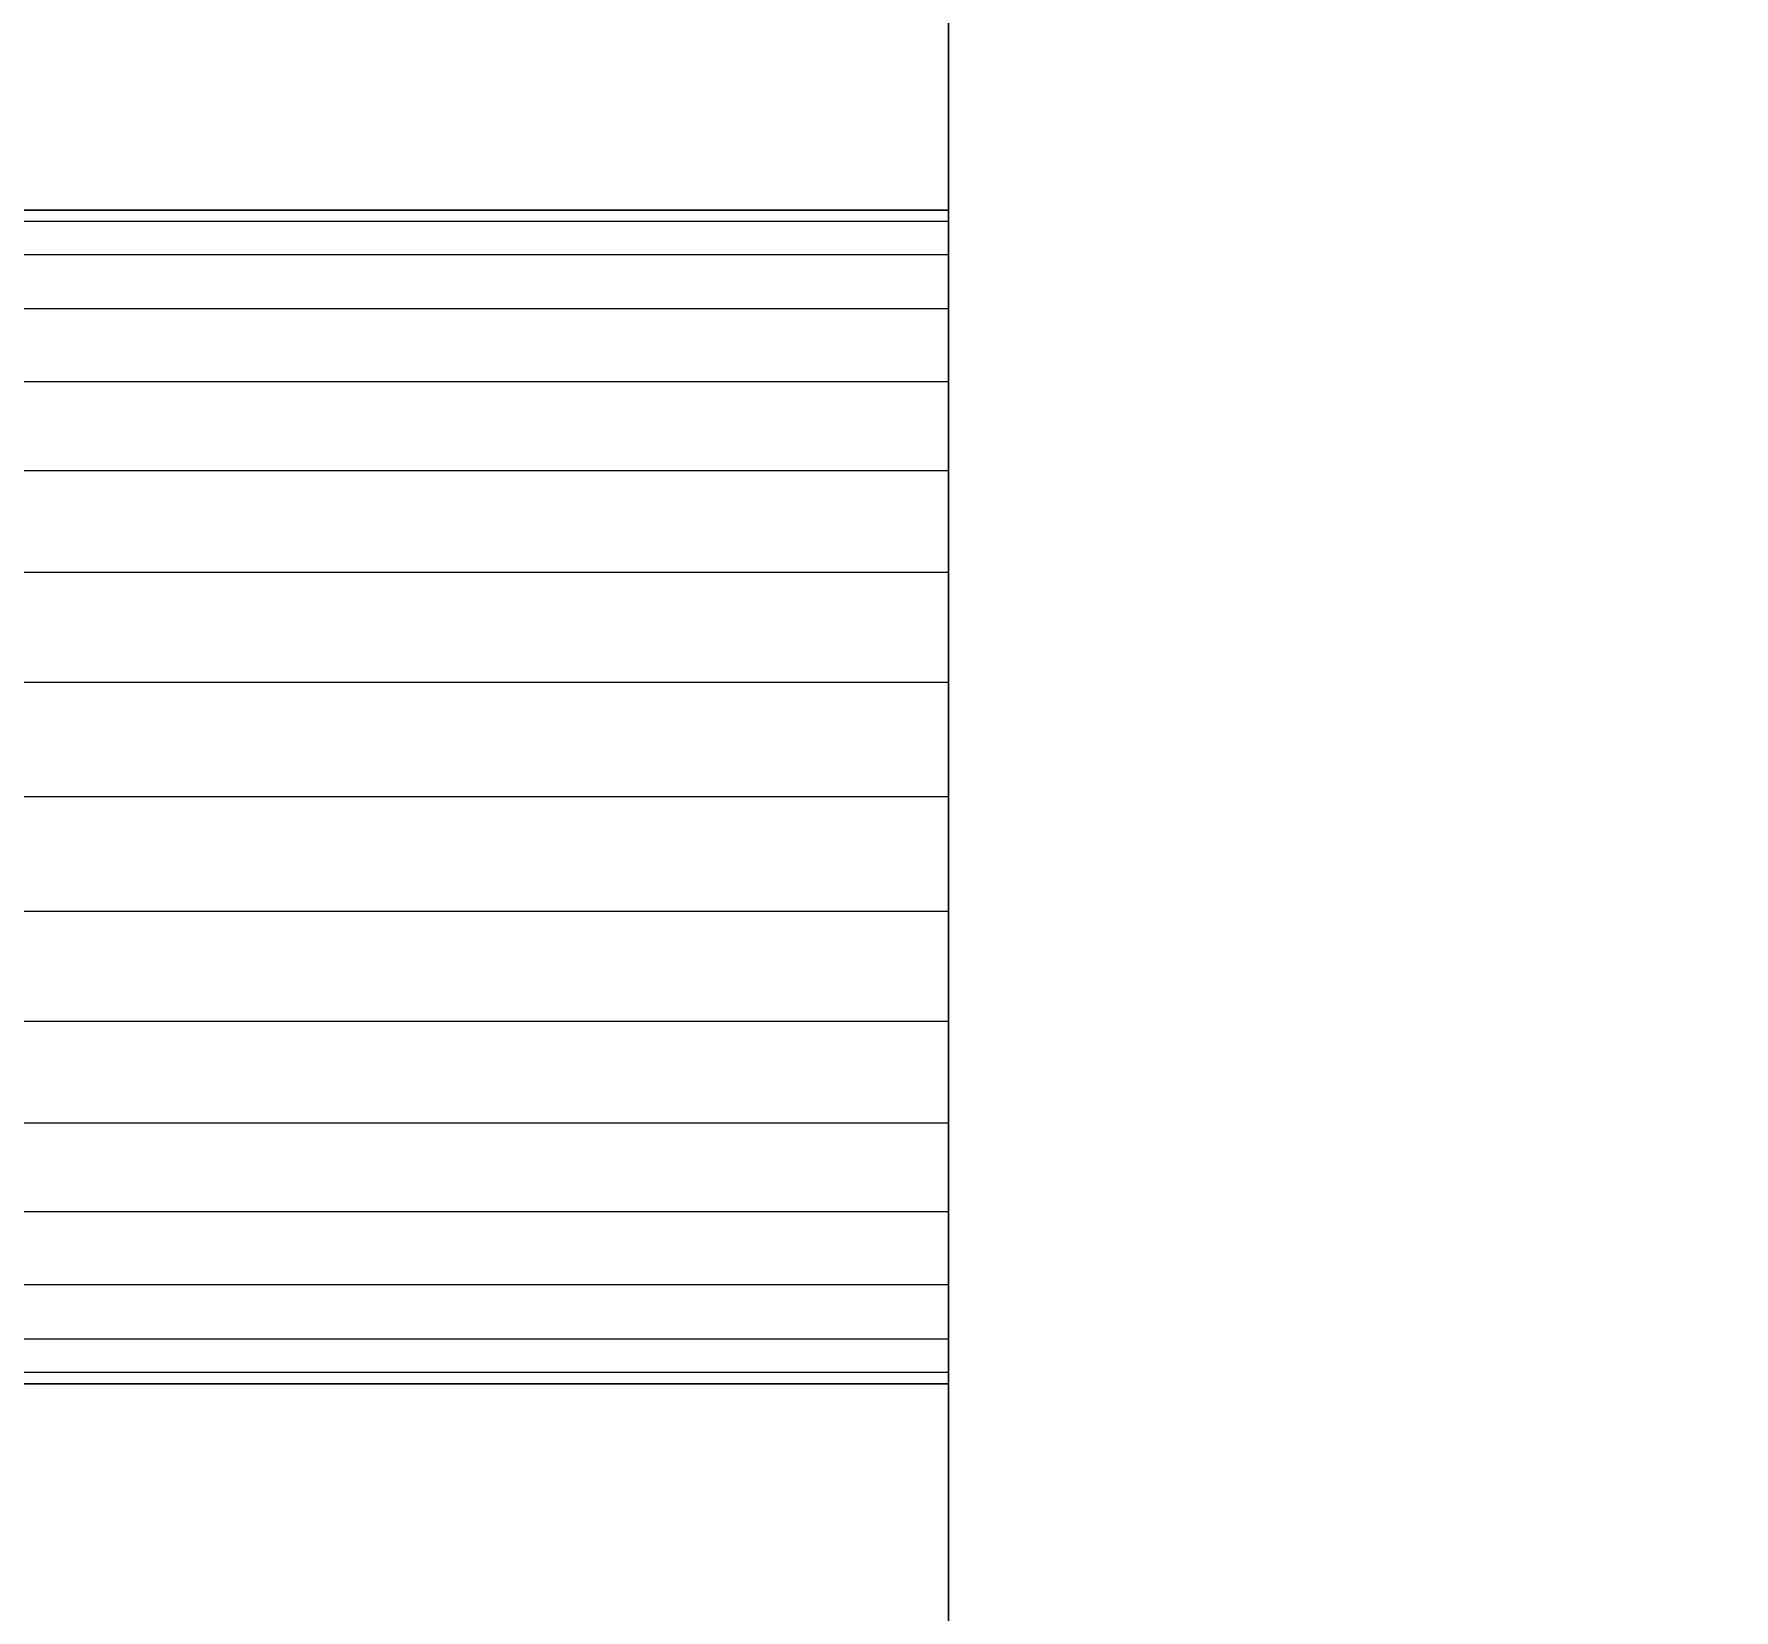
# Model space of a CAD drawing. Header units: millimetres. Extents: x -22443 to 8019, y 3751 to 17584.
# Drawn here: x -19267.4 to -19210.1, y 12188.4 to 12241.6 of the extents above; entities that cross this region are included whole.
import ezdxf

# ---------------------------------------------------------------- set-up
doc = ezdxf.new("R2010")
doc.units = ezdxf.units.MM
for name, color, linetype, lineweight in [('A-ANNO-DIMS', 211, 'Continuous', 9), ('A-ANNO-DIMS-50', 211, 'Continuous', 9), ('A-GENM', 13, 'Continuous', 18)]:
    doc.layers.add(name, color=color, linetype=linetype, lineweight=lineweight)
doc.styles.add('Arial', font='arial.ttf', dxfattribs={"height": 125})
doc.dimstyles.new('Diagonal_-_2_5mm_Arial', dxfattribs={"dimscale": 304.8, "dimtxt": 127.532425, "dimasz": 0.492126, "dimexe": 0.393701, "dimexo": 0.246063, "dimgap": 0.287073, "dimtad": 1, "dimdec": 0, "dimzin": 0, "dimdsep": 46, "dimtxsty": 'Arial', "dimblk1": 'OBLIQUE', "dimblk2": 'OBLIQUE', "dimsah": 1, "dimcen": 0.09, "dimdle": 0.393701, "dimazin": 0, "dimtfac": 1, "dimtdec": 4, "dimtix": 1, "dimtmove": 0, "dimatfit": 3, "dimfxl": 1, "dimtvp": 1, "dimtolj": 1, "dimtzin": 0, "dimarcsym": 2})

# ---------------------------------------------------------------- blocks, each defined once
blk = doc.blocks.new('Nevera de autoservicio single - Nevera de autoservicio single-466915-Level 1')
at = {"layer": 'A-GENM'}
for p, q in [((454.753, 1307.979), (454.753, -1108.896)), ((454.753, -1108.896), (454.753, 1307.979)), ((454.753, -1108.896), (454.753, 1307.979)), ((454.753, -1108.896), (454.753, 1307.979)), ((454.753, -1028.381), (454.753, 977.961)), ((454.753, 51.957), (454.753, 103.402)), ((454.753, 71.744), (255.92, 71.744)), ((454.753, 71.744), (255.92, 71.744)), ((454.753, 71.744), (255.92, 71.744)), ((454.753, 71.744), (255.92, 71.744)), ((454.753, 71.744), (255.92, 71.744)), ((454.753, 71.744), (255.92, 71.744)), ((454.753, 71.744), (255.92, 71.744)), ((454.753, 71.744), (255.92, 71.744)), ((255.92, 71.744), (454.753, 71.744)), ((454.753, 71.744), (255.92, 71.744)), ((454.753, 71.744), (255.92, 71.744)), ((454.753, 71.744), (255.92, 71.744)), ((454.753, 71.395), (454.753, 71.744)), ((454.753, 71.744), (454.753, 71.363)), ((454.753, 71.363), (454.753, 71.744)), ((454.753, 71.744), (454.753, 71.363)), ((454.753, 71.363), (454.753, 71.744)), ((454.753, 71.744), (454.753, 71.363)), ((454.753, 71.363), (454.753, 71.744)), ((454.753, 71.744), (454.753, 71.363)), ((454.753, 71.553), (454.753, 71.744)), ((454.753, 71.744), (454.753, 71.363)), ((454.753, 71.553), (454.753, 71.744)), ((454.753, 71.744), (454.753, 71.363)), ((454.753, 71.363), (454.753, 71.744)), ((454.753, 71.744), (454.753, 71.395)), ((454.753, 71.553), (454.753, 71.744)), ((454.753, 71.553), (454.753, 71.744)), ((454.753, 71.363), (454.753, 71.744)), ((454.753, 71.363), (454.753, 71.744)), ((454.753, 71.363), (454.753, 71.744)), ((454.753, 71.363), (454.753, 71.744)), ((454.753, 71.744), (454.753, 71.363)), ((454.753, 71.744), (454.753, 71.363)), ((454.753, 71.363), (454.753, 71.744)), ((454.753, 71.744), (454.753, 71.363)), ((454.753, 71.363), (255.92, 71.363)), ((454.753, 71.363), (255.92, 71.363)), ((454.753, 71.363), (255.92, 71.363)), ((454.753, 71.363), (255.92, 71.363)), ((454.753, 71.363), (255.92, 71.363)), ((454.753, 71.363), (255.92, 71.363)), ((454.753, 71.363), (255.92, 71.363)), ((454.753, 71.363), (255.92, 71.363)), ((454.753, 71.363), (255.92, 71.363)), ((454.753, 71.363), (255.92, 71.363)), ((454.753, 71.363), (255.92, 71.363)), ((454.753, 71.363), (255.92, 71.363)), ((454.753, 71.363), (255.92, 71.363)), ((454.753, 71.363), (255.92, 71.363)), ((454.753, 71.363), (255.92, 71.363)), ((454.753, 71.363), (255.92, 71.363)), ((454.753, 71.363), (255.92, 71.363)), ((454.753, 71.363), (255.92, 71.363)), ((454.753, 71.363), (255.92, 71.363)), ((454.753, 71.363), (255.92, 71.363)), ((454.753, 71.363), (255.92, 71.363)), ((454.753, 71.363), (255.92, 71.363)), ((454.753, 71.363), (255.92, 71.363)), ((454.753, 71.363), (255.92, 71.363)), ((454.753, 71.363), (454.753, 71.553)), ((454.753, 71.363), (454.753, 71.553)), ((454.753, 71.363), (454.753, 71.553)), ((454.753, 71.363), (454.753, 71.553)), ((454.753, 71.395), (454.753, 71.363)), ((454.753, 71.395), (454.753, 71.363)), ((454.753, 70.237), (454.753, 71.363)), ((454.753, 71.363), (454.753, 70.237)), ((454.753, 70.237), (454.753, 71.363)), ((454.753, 71.363), (454.753, 70.237)), ((454.753, 70.237), (454.753, 71.363)), ((454.753, 71.363), (454.753, 70.237)), ((454.753, 70.237), (454.753, 71.363)), ((454.753, 71.363), (454.753, 70.237)), ((454.753, 70.237), (454.753, 71.363)), ((454.753, 71.363), (454.753, 70.237)), ((454.753, 70.237), (454.753, 71.363)), ((454.753, 71.363), (454.753, 70.237)), ((454.753, 70.237), (454.753, 71.363)), ((454.753, 70.237), (454.753, 71.363)), ((454.753, 70.237), (454.753, 71.363)), ((454.753, 70.237), (454.753, 71.363)), ((454.753, 70.237), (454.753, 71.363)), ((454.753, 70.237), (454.753, 71.363)), ((454.753, 70.237), (454.753, 71.363)), ((454.753, 70.237), (454.753, 71.363)), ((454.753, 70.237), (454.753, 71.363)), ((454.753, 70.237), (454.753, 71.363)), ((454.753, 70.237), (454.753, 71.363)), ((454.753, 70.237), (454.753, 71.363)), ((454.753, 70.237), (255.92, 70.237)), ((454.753, 70.237), (255.92, 70.237)), ((454.753, 70.237), (255.92, 70.237)), ((454.753, 70.237), (255.92, 70.237)), ((454.753, 70.237), (255.92, 70.237)), ((454.753, 70.237), (255.92, 70.237)), ((454.753, 70.237), (255.92, 70.237)), ((454.753, 70.237), (255.92, 70.237)), ((454.753, 70.237), (255.92, 70.237)), ((454.753, 70.237), (255.92, 70.237)), ((454.753, 70.237), (255.92, 70.237)), ((454.753, 70.237), (255.92, 70.237)), ((454.753, 70.237), (255.92, 70.237)), ((454.753, 70.237), (255.92, 70.237)), ((454.753, 70.237), (255.92, 70.237)), ((454.753, 70.237), (255.92, 70.237)), ((454.753, 70.237), (255.92, 70.237)), ((454.753, 70.237), (255.92, 70.237)), ((454.753, 70.237), (255.92, 70.237)), ((454.753, 70.237), (255.92, 70.237)), ((454.753, 70.237), (255.92, 70.237)), ((454.753, 70.237), (255.92, 70.237)), ((454.753, 70.237), (255.92, 70.237)), ((454.753, 70.237), (255.92, 70.237)), ((454.753, 68.409), (454.753, 70.237)), ((454.753, 70.237), (454.753, 68.409)), ((454.753, 68.409), (454.753, 70.237)), ((454.753, 70.237), (454.753, 68.409)), ((454.753, 68.409), (454.753, 70.237)), ((454.753, 70.237), (454.753, 68.409)), ((454.753, 68.409), (454.753, 70.237)), ((454.753, 70.237), (454.753, 68.409)), ((454.753, 68.409), (454.753, 70.237)), ((454.753, 70.237), (454.753, 68.409)), ((454.753, 68.409), (454.753, 70.237)), ((454.753, 70.237), (454.753, 68.409)), ((454.753, 68.409), (454.753, 70.237)), ((454.753, 68.409), (454.753, 70.237)), ((454.753, 68.409), (454.753, 70.237)), ((454.753, 68.409), (454.753, 70.237)), ((454.753, 68.409), (454.753, 70.237)), ((454.753, 68.409), (454.753, 70.237)), ((454.753, 68.409), (454.753, 70.237)), ((454.753, 68.409), (454.753, 70.237)), ((454.753, 68.409), (454.753, 70.237)), ((454.753, 68.409), (454.753, 70.237)), ((454.753, 68.409), (454.753, 70.237)), ((454.753, 68.409), (454.753, 70.237)), ((454.753, 68.409), (255.92, 68.409)), ((454.753, 68.409), (255.92, 68.409)), ((454.753, 68.409), (255.92, 68.409)), ((454.753, 68.409), (255.92, 68.409)), ((454.753, 68.409), (255.92, 68.409)), ((454.753, 68.409), (255.92, 68.409)), ((454.753, 68.409), (255.92, 68.409)), ((454.753, 68.409), (255.92, 68.409)), ((454.753, 68.409), (255.92, 68.409)), ((454.753, 68.409), (255.92, 68.409)), ((454.753, 68.409), (255.92, 68.409)), ((454.753, 68.409), (255.92, 68.409)), ((454.753, 68.409), (255.92, 68.409)), ((454.753, 68.409), (255.92, 68.409)), ((454.753, 68.409), (255.92, 68.409)), ((454.753, 68.409), (255.92, 68.409)), ((454.753, 68.409), (255.92, 68.409)), ((454.753, 68.409), (255.92, 68.409)), ((454.753, 68.409), (255.92, 68.409)), ((454.753, 68.409), (255.92, 68.409)), ((454.753, 68.409), (255.92, 68.409)), ((454.753, 68.409), (255.92, 68.409)), ((454.753, 68.409), (255.92, 68.409)), ((454.753, 68.409), (255.92, 68.409)), ((454.753, 65.948), (454.753, 68.409)), ((454.753, 68.409), (454.753, 65.948)), ((454.753, 65.948), (454.753, 68.409)), ((454.753, 68.409), (454.753, 65.948)), ((454.753, 65.948), (454.753, 68.409)), ((454.753, 68.409), (454.753, 65.948)), ((454.753, 65.948), (454.753, 68.409)), ((454.753, 68.409), (454.753, 65.948)), ((454.753, 65.948), (454.753, 68.409)), ((454.753, 68.409), (454.753, 65.948)), ((454.753, 65.948), (454.753, 68.409)), ((454.753, 68.409), (454.753, 65.948)), ((454.753, 65.948), (454.753, 68.409)), ((454.753, 65.948), (454.753, 68.409)), ((454.753, 65.948), (454.753, 68.409)), ((454.753, 65.948), (454.753, 68.409)), ((454.753, 65.948), (454.753, 68.409)), ((454.753, 65.948), (454.753, 68.409)), ((454.753, 65.948), (454.753, 68.409)), ((454.753, 65.948), (454.753, 68.409)), ((454.753, 65.948), (454.753, 68.409)), ((454.753, 65.948), (454.753, 68.409)), ((454.753, 65.948), (454.753, 68.409)), ((454.753, 65.948), (454.753, 68.409)), ((454.753, 65.948), (255.92, 65.948)), ((454.753, 65.948), (255.92, 65.948)), ((454.753, 65.948), (255.92, 65.948)), ((454.753, 65.948), (255.92, 65.948)), ((454.753, 65.948), (255.92, 65.948)), ((454.753, 65.948), (255.92, 65.948)), ((454.753, 65.948), (255.92, 65.948)), ((454.753, 65.948), (255.92, 65.948)), ((454.753, 65.948), (255.92, 65.948)), ((454.753, 65.948), (255.92, 65.948)), ((454.753, 65.948), (255.92, 65.948)), ((454.753, 65.948), (255.92, 65.948)), ((454.753, 65.948), (255.92, 65.948)), ((454.753, 65.948), (255.92, 65.948)), ((454.753, 65.948), (255.92, 65.948)), ((454.753, 65.948), (255.92, 65.948)), ((454.753, 65.948), (255.92, 65.948)), ((454.753, 65.948), (255.92, 65.948)), ((454.753, 65.948), (255.92, 65.948)), ((454.753, 65.948), (255.92, 65.948)), ((454.753, 65.948), (255.92, 65.948)), ((454.753, 65.948), (255.92, 65.948)), ((454.753, 65.948), (255.92, 65.948)), ((454.753, 65.948), (255.92, 65.948)), ((454.753, 62.95), (454.753, 65.948)), ((454.753, 65.948), (454.753, 62.95)), ((454.753, 62.95), (454.753, 65.948)), ((454.753, 65.948), (454.753, 62.95)), ((454.753, 62.95), (454.753, 65.948)), ((454.753, 65.948), (454.753, 62.95)), ((454.753, 62.95), (454.753, 65.948)), ((454.753, 65.948), (454.753, 62.95)), ((454.753, 62.95), (454.753, 65.948)), ((454.753, 65.948), (454.753, 62.95)), ((454.753, 62.95), (454.753, 65.948)), ((454.753, 65.948), (454.753, 62.95)), ((454.753, 62.95), (454.753, 65.948)), ((454.753, 62.95), (454.753, 65.948)), ((454.753, 62.95), (454.753, 65.948)), ((454.753, 62.95), (454.753, 65.948)), ((454.753, 62.95), (454.753, 65.948)), ((454.753, 62.95), (454.753, 65.948)), ((454.753, 62.95), (454.753, 65.948)), ((454.753, 62.95), (454.753, 65.948)), ((454.753, 62.95), (454.753, 65.948)), ((454.753, 62.95), (454.753, 65.948)), ((454.753, 62.95), (454.753, 65.948)), ((454.753, 62.95), (454.753, 65.948)), ((454.753, 62.95), (255.92, 62.95)), ((454.753, 62.95), (255.92, 62.95)), ((454.753, 62.95), (255.92, 62.95)), ((454.753, 62.95), (255.92, 62.95)), ((454.753, 62.95), (255.92, 62.95)), ((454.753, 62.95), (255.92, 62.95)), ((454.753, 62.95), (255.92, 62.95)), ((454.753, 62.95), (255.92, 62.95)), ((454.753, 62.95), (255.92, 62.95)), ((454.753, 62.95), (255.92, 62.95)), ((454.753, 62.95), (255.92, 62.95)), ((454.753, 62.95), (255.92, 62.95)), ((454.753, 62.95), (255.92, 62.95)), ((454.753, 62.95), (255.92, 62.95)), ((454.753, 62.95), (255.92, 62.95)), ((454.753, 62.95), (255.92, 62.95)), ((454.753, 62.95), (255.92, 62.95)), ((454.753, 62.95), (255.92, 62.95)), ((454.753, 62.95), (255.92, 62.95)), ((454.753, 62.95), (255.92, 62.95)), ((454.753, 62.95), (255.92, 62.95)), ((454.753, 62.95), (255.92, 62.95)), ((454.753, 62.95), (255.92, 62.95)), ((454.753, 62.95), (255.92, 62.95)), ((454.753, 59.529), (454.753, 62.95)), ((454.753, 62.95), (454.753, 59.529)), ((454.753, 59.529), (454.753, 62.95)), ((454.753, 62.95), (454.753, 59.529)), ((454.753, 59.529), (454.753, 62.95)), ((454.753, 62.95), (454.753, 59.529)), ((454.753, 59.529), (454.753, 62.95)), ((454.753, 62.95), (454.753, 59.529)), ((454.753, 59.529), (454.753, 62.95)), ((454.753, 62.95), (454.753, 59.529)), ((454.753, 59.529), (454.753, 62.95)), ((454.753, 62.95), (454.753, 59.529)), ((454.753, 59.529), (454.753, 62.95)), ((454.753, 59.529), (454.753, 62.95)), ((454.753, 59.529), (454.753, 62.95)), ((454.753, 59.529), (454.753, 62.95)), ((454.753, 59.529), (454.753, 62.95)), ((454.753, 59.529), (454.753, 62.95)), ((454.753, 59.529), (454.753, 62.95)), ((454.753, 59.529), (454.753, 62.95)), ((454.753, 59.529), (454.753, 62.95)), ((454.753, 59.529), (454.753, 62.95)), ((454.753, 59.529), (454.753, 62.95)), ((454.753, 59.529), (454.753, 62.95)), ((454.753, 59.529), (255.92, 59.529)), ((454.753, 59.529), (255.92, 59.529)), ((454.753, 59.529), (255.92, 59.529)), ((454.753, 59.529), (255.92, 59.529)), ((454.753, 59.529), (255.92, 59.529)), ((454.753, 59.529), (255.92, 59.529)), ((454.753, 59.529), (255.92, 59.529)), ((454.753, 59.529), (255.92, 59.529)), ((454.753, 59.529), (255.92, 59.529)), ((454.753, 59.529), (255.92, 59.529)), ((454.753, 59.529), (255.92, 59.529)), ((454.753, 59.529), (255.92, 59.529)), ((454.753, 59.529), (255.92, 59.529)), ((454.753, 59.529), (255.92, 59.529)), ((454.753, 59.529), (255.92, 59.529)), ((454.753, 59.529), (255.92, 59.529)), ((454.753, 59.529), (255.92, 59.529)), ((454.753, 59.529), (255.92, 59.529)), ((454.753, 59.529), (255.92, 59.529)), ((454.753, 59.529), (255.92, 59.529)), ((454.753, 59.529), (255.92, 59.529)), ((454.753, 59.529), (255.92, 59.529)), ((454.753, 59.529), (255.92, 59.529)), ((454.753, 59.529), (255.92, 59.529)), ((454.753, 55.817), (454.753, 59.529)), ((454.753, 59.529), (454.753, 55.817)), ((454.753, 55.817), (454.753, 59.529)), ((454.753, 59.529), (454.753, 55.817)), ((454.753, 55.817), (454.753, 59.529)), ((454.753, 59.529), (454.753, 55.817)), ((454.753, 55.817), (454.753, 59.529)), ((454.753, 59.529), (454.753, 55.817)), ((454.753, 55.817), (454.753, 59.529)), ((454.753, 59.529), (454.753, 55.817)), ((454.753, 55.817), (454.753, 59.529)), ((454.753, 59.529), (454.753, 55.817)), ((454.753, 55.817), (454.753, 59.529)), ((454.753, 55.817), (454.753, 59.529)), ((454.753, 55.817), (454.753, 59.529)), ((454.753, 55.817), (454.753, 59.529)), ((454.753, 55.817), (454.753, 59.529)), ((454.753, 55.817), (454.753, 59.529)), ((454.753, 55.817), (454.753, 59.529)), ((454.753, 55.817), (454.753, 59.529)), ((454.753, 55.817), (454.753, 59.529)), ((454.753, 55.817), (454.753, 59.529)), ((454.753, 55.817), (454.753, 59.529)), ((454.753, 55.817), (454.753, 59.529)), ((454.753, 55.817), (255.92, 55.817)), ((454.753, 55.817), (255.92, 55.817)), ((454.753, 55.817), (255.92, 55.817)), ((454.753, 55.817), (255.92, 55.817)), ((454.753, 55.817), (255.92, 55.817)), ((454.753, 55.817), (255.92, 55.817)), ((454.753, 55.817), (255.92, 55.817)), ((454.753, 55.817), (255.92, 55.817)), ((454.753, 55.817), (255.92, 55.817)), ((454.753, 55.817), (255.92, 55.817)), ((454.753, 55.817), (255.92, 55.817)), ((454.753, 55.817), (255.92, 55.817)), ((454.753, 55.817), (255.92, 55.817)), ((454.753, 55.817), (255.92, 55.817)), ((454.753, 55.817), (255.92, 55.817)), ((454.753, 55.817), (255.92, 55.817)), ((454.753, 55.817), (255.92, 55.817)), ((454.753, 55.817), (255.92, 55.817)), ((454.753, 55.817), (255.92, 55.817)), ((454.753, 55.817), (255.92, 55.817)), ((454.753, 55.817), (255.92, 55.817)), ((454.753, 55.817), (255.92, 55.817)), ((454.753, 55.817), (255.92, 55.817)), ((454.753, 55.817), (255.92, 55.817)), ((454.753, 51.957), (454.753, 55.817)), ((454.753, 55.817), (454.753, 51.957)), ((454.753, 51.957), (454.753, 55.817)), ((454.753, 55.817), (454.753, 51.957)), ((454.753, 51.957), (454.753, 55.817)), ((454.753, 55.817), (454.753, 51.957)), ((454.753, 51.957), (454.753, 55.817)), ((454.753, 55.817), (454.753, 51.957)), ((454.753, 51.957), (454.753, 55.817)), ((454.753, 55.817), (454.753, 51.957)), ((454.753, 51.957), (454.753, 55.817)), ((454.753, 55.817), (454.753, 51.957)), ((454.753, 51.957), (454.753, 55.817)), ((454.753, 51.957), (454.753, 55.817)), ((454.753, 51.957), (454.753, 55.817)), ((454.753, 51.957), (454.753, 55.817)), ((454.753, 51.957), (454.753, 55.817)), ((454.753, 51.957), (454.753, 55.817)), ((454.753, 51.957), (454.753, 55.817)), ((454.753, 51.957), (454.753, 55.817)), ((454.753, 51.957), (454.753, 55.817)), ((454.753, 51.957), (454.753, 55.817)), ((454.753, 51.957), (454.753, 55.817)), ((454.753, 51.957), (454.753, 55.817)), ((454.753, 51.957), (255.92, 51.957)), ((454.753, 51.957), (255.92, 51.957)), ((454.753, 51.957), (255.92, 51.957)), ((454.753, 51.957), (255.92, 51.957)), ((454.753, 51.957), (255.92, 51.957)), ((454.753, 51.957), (255.92, 51.957)), ((454.753, 51.957), (255.92, 51.957)), ((454.753, 51.957), (255.92, 51.957)), ((454.753, 51.957), (255.92, 51.957)), ((454.753, 51.957), (255.92, 51.957)), ((454.753, 51.957), (255.92, 51.957)), ((454.753, 51.957), (255.92, 51.957)), ((454.753, 51.957), (255.92, 51.957)), ((454.753, 51.957), (255.92, 51.957)), ((454.753, 51.957), (255.92, 51.957)), ((454.753, 51.957), (255.92, 51.957)), ((454.753, 51.957), (255.92, 51.957)), ((454.753, 51.957), (255.92, 51.957)), ((454.753, 51.957), (255.92, 51.957)), ((454.753, 51.957), (255.92, 51.957)), ((454.753, 51.957), (255.92, 51.957)), ((454.753, 51.957), (255.92, 51.957)), ((454.753, 51.957), (255.92, 51.957)), ((454.753, 51.957), (255.92, 51.957)), ((454.753, 48.096), (454.753, 51.957)), ((454.753, 51.957), (454.753, 48.096)), ((454.753, 48.096), (454.753, 51.957)), ((454.753, 51.957), (454.753, 48.096)), ((454.753, 48.096), (454.753, 51.957)), ((454.753, 51.957), (454.753, 48.096)), ((454.753, 48.096), (454.753, 51.957)), ((454.753, 51.957), (454.753, 48.096)), ((454.753, 48.096), (454.753, 51.957)), ((454.753, 51.957), (454.753, 48.096)), ((454.753, 48.096), (454.753, 51.957)), ((454.753, 51.957), (454.753, 48.096)), ((454.753, 51.957), (454.753, 0.512)), ((454.753, 51.957), (454.753, 48.096)), ((454.753, 51.957), (454.753, 48.096)), ((454.753, 51.957), (454.753, 48.096)), ((454.753, 51.957), (454.753, 48.096)), ((454.753, 51.957), (454.753, 48.096)), ((454.753, 51.957), (454.753, 48.096)), ((454.753, 48.096), (454.753, 51.957)), ((454.753, 48.096), (454.753, 51.957)), ((454.753, 51.957), (454.753, 48.096)), ((454.753, 48.096), (454.753, 51.957)), ((454.753, 51.957), (454.753, 48.096)), ((454.753, 51.957), (454.753, 48.096)), ((454.753, 48.096), (255.92, 48.096)), ((454.753, 48.096), (255.92, 48.096)), ((454.753, 48.096), (255.92, 48.096)), ((454.753, 48.096), (255.92, 48.096)), ((454.753, 48.096), (255.92, 48.096)), ((454.753, 48.096), (255.92, 48.096)), ((454.753, 48.096), (255.92, 48.096)), ((454.753, 48.096), (255.92, 48.096)), ((454.753, 48.096), (255.92, 48.096)), ((454.753, 48.096), (255.92, 48.096)), ((454.753, 48.096), (255.92, 48.096)), ((454.753, 48.096), (255.92, 48.096)), ((454.753, 48.096), (255.92, 48.096)), ((454.753, 48.096), (255.92, 48.096)), ((454.753, 48.096), (255.92, 48.096)), ((454.753, 48.096), (255.92, 48.096)), ((454.753, 48.096), (255.92, 48.096)), ((454.753, 48.096), (255.92, 48.096)), ((454.753, 48.096), (255.92, 48.096)), ((454.753, 48.096), (255.92, 48.096)), ((454.753, 48.096), (255.92, 48.096)), ((454.753, 48.096), (255.92, 48.096)), ((454.753, 48.096), (255.92, 48.096)), ((454.753, 48.096), (255.92, 48.096)), ((454.753, 44.385), (454.753, 48.096)), ((454.753, 48.096), (454.753, 44.385)), ((454.753, 44.385), (454.753, 48.096)), ((454.753, 48.096), (454.753, 44.385)), ((454.753, 44.385), (454.753, 48.096)), ((454.753, 48.096), (454.753, 44.385)), ((454.753, 44.385), (454.753, 48.096)), ((454.753, 48.096), (454.753, 44.385)), ((454.753, 44.385), (454.753, 48.096)), ((454.753, 48.096), (454.753, 44.385)), ((454.753, 44.385), (454.753, 48.096)), ((454.753, 48.096), (454.753, 44.385)), ((454.753, 48.096), (454.753, 44.385)), ((454.753, 48.096), (454.753, 44.385)), ((454.753, 48.096), (454.753, 44.385)), ((454.753, 48.096), (454.753, 44.385)), ((454.753, 48.096), (454.753, 44.385)), ((454.753, 48.096), (454.753, 44.385)), ((454.753, 44.385), (454.753, 48.096)), ((454.753, 48.096), (454.753, 44.385)), ((454.753, 44.385), (454.753, 48.096)), ((454.753, 48.096), (454.753, 44.385)), ((454.753, 48.096), (454.753, 44.385)), ((454.753, 48.096), (454.753, 44.385)), ((454.753, 44.385), (255.92, 44.385)), ((454.753, 44.385), (255.92, 44.385)), ((454.753, 44.385), (255.92, 44.385)), ((454.753, 44.385), (255.92, 44.385)), ((454.753, 44.385), (255.92, 44.385)), ((454.753, 44.385), (255.92, 44.385)), ((454.753, 44.385), (255.92, 44.385)), ((454.753, 44.385), (255.92, 44.385)), ((454.753, 44.385), (255.92, 44.385)), ((454.753, 44.385), (255.92, 44.385)), ((454.753, 44.385), (255.92, 44.385)), ((454.753, 44.385), (255.92, 44.385)), ((454.753, 44.385), (255.92, 44.385)), ((454.753, 44.385), (255.92, 44.385)), ((454.753, 44.385), (255.92, 44.385)), ((454.753, 44.385), (255.92, 44.385)), ((454.753, 44.385), (255.92, 44.385)), ((454.753, 44.385), (255.92, 44.385)), ((454.753, 44.385), (255.92, 44.385)), ((454.753, 44.385), (255.92, 44.385)), ((454.753, 44.385), (255.92, 44.385)), ((454.753, 44.385), (255.92, 44.385)), ((454.753, 44.385), (255.92, 44.385)), ((454.753, 44.385), (255.92, 44.385)), ((454.753, 40.964), (454.753, 44.385)), ((454.753, 44.385), (454.753, 40.964)), ((454.753, 40.964), (454.753, 44.385)), ((454.753, 44.385), (454.753, 40.964)), ((454.753, 40.964), (454.753, 44.385)), ((454.753, 44.385), (454.753, 40.964)), ((454.753, 40.964), (454.753, 44.385)), ((454.753, 44.385), (454.753, 40.964)), ((454.753, 40.964), (454.753, 44.385)), ((454.753, 44.385), (454.753, 40.964)), ((454.753, 40.964), (454.753, 44.385)), ((454.753, 44.385), (454.753, 40.964)), ((454.753, 44.385), (454.753, 40.964)), ((454.753, 44.385), (454.753, 40.964)), ((454.753, 44.385), (454.753, 40.964)), ((454.753, 44.385), (454.753, 40.964)), ((454.753, 44.385), (454.753, 40.964)), ((454.753, 44.385), (454.753, 40.964)), ((454.753, 44.385), (454.753, 40.964)), ((454.753, 44.385), (454.753, 40.964)), ((454.753, 44.385), (454.753, 40.964)), ((454.753, 44.385), (454.753, 40.964)), ((454.753, 44.385), (454.753, 40.964)), ((454.753, 44.385), (454.753, 40.964)), ((454.753, 40.964), (255.92, 40.964)), ((454.753, 40.964), (255.92, 40.964)), ((454.753, 40.964), (255.92, 40.964)), ((454.753, 40.964), (255.92, 40.964)), ((454.753, 40.964), (255.92, 40.964)), ((454.753, 40.964), (255.92, 40.964)), ((454.753, 40.964), (255.92, 40.964)), ((454.753, 40.964), (255.92, 40.964)), ((454.753, 40.964), (255.92, 40.964)), ((454.753, 40.964), (255.92, 40.964)), ((454.753, 40.964), (255.92, 40.964)), ((454.753, 40.964), (255.92, 40.964)), ((454.753, 40.964), (255.92, 40.964)), ((454.753, 40.964), (255.92, 40.964)), ((454.753, 40.964), (255.92, 40.964)), ((454.753, 40.964), (255.92, 40.964)), ((454.753, 40.964), (255.92, 40.964)), ((454.753, 40.964), (255.92, 40.964)), ((454.753, 40.964), (255.92, 40.964)), ((454.753, 40.964), (255.92, 40.964)), ((454.753, 40.964), (255.92, 40.964)), ((454.753, 40.964), (255.92, 40.964)), ((454.753, 40.964), (255.92, 40.964)), ((454.753, 40.964), (255.92, 40.964)), ((454.753, 37.966), (454.753, 40.964)), ((454.753, 40.964), (454.753, 37.966)), ((454.753, 37.966), (454.753, 40.964)), ((454.753, 40.964), (454.753, 37.966)), ((454.753, 37.966), (454.753, 40.964)), ((454.753, 40.964), (454.753, 37.966)), ((454.753, 37.966), (454.753, 40.964)), ((454.753, 40.964), (454.753, 37.966)), ((454.753, 37.966), (454.753, 40.964)), ((454.753, 40.964), (454.753, 37.966)), ((454.753, 37.966), (454.753, 40.964)), ((454.753, 40.964), (454.753, 37.966)), ((454.753, 40.964), (454.753, 37.966)), ((454.753, 40.964), (454.753, 37.966)), ((454.753, 40.964), (454.753, 37.966)), ((454.753, 40.964), (454.753, 37.966)), ((454.753, 40.964), (454.753, 37.966)), ((454.753, 40.964), (454.753, 37.966)), ((454.753, 40.964), (454.753, 37.966)), ((454.753, 40.964), (454.753, 37.966)), ((454.753, 40.964), (454.753, 37.966)), ((454.753, 40.964), (454.753, 37.966)), ((454.753, 40.964), (454.753, 37.966)), ((454.753, 40.964), (454.753, 37.966)), ((454.753, 37.966), (255.92, 37.966)), ((454.753, 37.966), (255.92, 37.966)), ((454.753, 37.966), (255.92, 37.966)), ((454.753, 37.966), (255.92, 37.966)), ((454.753, 37.966), (255.92, 37.966)), ((454.753, 37.966), (255.92, 37.966)), ((454.753, 37.966), (255.92, 37.966)), ((454.753, 37.966), (255.92, 37.966)), ((454.753, 37.966), (255.92, 37.966)), ((454.753, 37.966), (255.92, 37.966)), ((454.753, 37.966), (255.92, 37.966)), ((454.753, 37.966), (255.92, 37.966)), ((454.753, 37.966), (255.92, 37.966)), ((454.753, 37.966), (255.92, 37.966)), ((454.753, 37.966), (255.92, 37.966)), ((454.753, 37.966), (255.92, 37.966)), ((454.753, 37.966), (255.92, 37.966)), ((454.753, 37.966), (255.92, 37.966)), ((454.753, 37.966), (255.92, 37.966)), ((454.753, 37.966), (255.92, 37.966)), ((454.753, 37.966), (255.92, 37.966)), ((454.753, 37.966), (255.92, 37.966)), ((454.753, 37.966), (255.92, 37.966)), ((454.753, 37.966), (255.92, 37.966)), ((454.753, 35.505), (454.753, 37.966)), ((454.753, 37.966), (454.753, 35.505)), ((454.753, 35.505), (454.753, 37.966)), ((454.753, 37.966), (454.753, 35.505)), ((454.753, 35.505), (454.753, 37.966)), ((454.753, 37.966), (454.753, 35.505)), ((454.753, 35.505), (454.753, 37.966)), ((454.753, 37.966), (454.753, 35.505)), ((454.753, 35.505), (454.753, 37.966)), ((454.753, 37.966), (454.753, 35.505)), ((454.753, 35.505), (454.753, 37.966)), ((454.753, 37.966), (454.753, 35.505)), ((454.753, 37.966), (454.753, 35.505)), ((454.753, 37.966), (454.753, 35.505)), ((454.753, 37.966), (454.753, 35.505)), ((454.753, 37.966), (454.753, 35.505)), ((454.753, 37.966), (454.753, 35.505)), ((454.753, 37.966), (454.753, 35.505)), ((454.753, 37.966), (454.753, 35.505)), ((454.753, 37.966), (454.753, 35.505)), ((454.753, 37.966), (454.753, 35.505)), ((454.753, 37.966), (454.753, 35.505)), ((454.753, 37.966), (454.753, 35.505)), ((454.753, 37.966), (454.753, 35.505)), ((454.753, 35.505), (255.92, 35.505)), ((454.753, 35.505), (255.92, 35.505)), ((454.753, 35.505), (255.92, 35.505)), ((454.753, 35.505), (255.92, 35.505)), ((454.753, 35.505), (255.92, 35.505)), ((454.753, 35.505), (255.92, 35.505)), ((454.753, 35.505), (255.92, 35.505)), ((454.753, 35.505), (255.92, 35.505)), ((454.753, 35.505), (255.92, 35.505)), ((454.753, 35.505), (255.92, 35.505)), ((454.753, 35.505), (255.92, 35.505)), ((454.753, 35.505), (255.92, 35.505)), ((454.753, 35.505), (255.92, 35.505)), ((454.753, 35.505), (255.92, 35.505)), ((454.753, 35.505), (255.92, 35.505)), ((454.753, 35.505), (255.92, 35.505)), ((454.753, 35.505), (255.92, 35.505)), ((454.753, 35.505), (255.92, 35.505)), ((454.753, 35.505), (255.92, 35.505)), ((454.753, 35.505), (255.92, 35.505)), ((454.753, 35.505), (255.92, 35.505)), ((454.753, 35.505), (255.92, 35.505)), ((454.753, 35.505), (255.92, 35.505)), ((454.753, 35.505), (255.92, 35.505)), ((454.753, 33.677), (454.753, 35.505)), ((454.753, 35.505), (454.753, 33.677)), ((454.753, 33.677), (454.753, 35.505)), ((454.753, 35.505), (454.753, 33.677)), ((454.753, 33.677), (454.753, 35.505)), ((454.753, 35.505), (454.753, 33.677)), ((454.753, 33.677), (454.753, 35.505)), ((454.753, 35.505), (454.753, 33.677)), ((454.753, 33.677), (454.753, 35.505)), ((454.753, 35.505), (454.753, 33.677)), ((454.753, 33.677), (454.753, 35.505)), ((454.753, 35.505), (454.753, 33.677)), ((454.753, 35.505), (454.753, 33.677)), ((454.753, 35.505), (454.753, 33.677)), ((454.753, 35.505), (454.753, 33.677)), ((454.753, 35.505), (454.753, 33.677)), ((454.753, 35.505), (454.753, 33.677)), ((454.753, 35.505), (454.753, 33.677)), ((454.753, 35.505), (454.753, 33.677)), ((454.753, 35.505), (454.753, 33.677)), ((454.753, 35.505), (454.753, 33.677)), ((454.753, 35.505), (454.753, 33.677)), ((454.753, 35.505), (454.753, 33.677)), ((454.753, 35.505), (454.753, 33.677)), ((454.753, 33.677), (255.92, 33.677)), ((454.753, 33.677), (255.92, 33.677)), ((454.753, 33.677), (255.92, 33.677)), ((454.753, 33.677), (255.92, 33.677)), ((454.753, 33.677), (255.92, 33.677)), ((454.753, 33.677), (255.92, 33.677)), ((454.753, 33.677), (255.92, 33.677)), ((454.753, 33.677), (255.92, 33.677)), ((454.753, 33.677), (255.92, 33.677)), ((454.753, 33.677), (255.92, 33.677)), ((454.753, 33.677), (255.92, 33.677)), ((454.753, 33.677), (255.92, 33.677)), ((454.753, 33.677), (255.92, 33.677)), ((454.753, 33.677), (255.92, 33.677)), ((454.753, 33.677), (255.92, 33.677)), ((454.753, 33.677), (255.92, 33.677)), ((454.753, 33.677), (255.92, 33.677)), ((454.753, 33.677), (255.92, 33.677)), ((454.753, 33.677), (255.92, 33.677)), ((454.753, 33.677), (255.92, 33.677)), ((454.753, 33.677), (255.92, 33.677)), ((454.753, 33.677), (255.92, 33.677)), ((454.753, 33.677), (255.92, 33.677)), ((454.753, 33.677), (255.92, 33.677)), ((454.753, 32.551), (454.753, 33.677)), ((454.753, 33.677), (454.753, 32.551)), ((454.753, 32.551), (454.753, 33.677)), ((454.753, 33.677), (454.753, 32.551)), ((454.753, 32.551), (454.753, 33.677)), ((454.753, 33.677), (454.753, 32.551)), ((454.753, 32.551), (454.753, 33.677)), ((454.753, 33.677), (454.753, 32.551)), ((454.753, 32.551), (454.753, 33.677)), ((454.753, 33.677), (454.753, 32.551)), ((454.753, 32.551), (454.753, 33.677)), ((454.753, 33.677), (454.753, 32.551)), ((454.753, 33.677), (454.753, 32.551)), ((454.753, 33.677), (454.753, 32.551)), ((454.753, 33.677), (454.753, 32.551)), ((454.753, 33.677), (454.753, 32.551)), ((454.753, 33.677), (454.753, 32.551)), ((454.753, 33.677), (454.753, 32.551)), ((454.753, 33.677), (454.753, 32.551)), ((454.753, 33.677), (454.753, 32.551)), ((454.753, 33.677), (454.753, 32.551)), ((454.753, 33.677), (454.753, 32.551)), ((454.753, 33.677), (454.753, 32.551)), ((454.753, 33.677), (454.753, 32.551)), ((454.753, 32.551), (255.92, 32.551)), ((454.753, 32.551), (255.92, 32.551)), ((454.753, 32.551), (255.92, 32.551)), ((454.753, 32.551), (255.92, 32.551)), ((454.753, 32.551), (255.92, 32.551)), ((454.753, 32.551), (255.92, 32.551)), ((454.753, 32.551), (255.92, 32.551)), ((454.753, 32.551), (255.92, 32.551)), ((454.753, 32.551), (255.92, 32.551)), ((454.753, 32.551), (255.92, 32.551)), ((454.753, 32.551), (255.92, 32.551)), ((454.753, 32.551), (255.92, 32.551)), ((454.753, 32.551), (255.92, 32.551)), ((454.753, 32.551), (255.92, 32.551)), ((454.753, 32.551), (255.92, 32.551)), ((454.753, 32.551), (255.92, 32.551)), ((454.753, 32.551), (255.92, 32.551)), ((454.753, 32.551), (255.92, 32.551)), ((454.753, 32.551), (255.92, 32.551)), ((454.753, 32.551), (255.92, 32.551)), ((454.753, 32.551), (255.92, 32.551)), ((454.753, 32.551), (255.92, 32.551)), ((454.753, 32.551), (255.92, 32.551)), ((454.753, 32.551), (255.92, 32.551)), ((454.753, 32.17), (255.92, 32.17)), ((454.753, 32.17), (255.92, 32.17)), ((454.753, 32.17), (255.92, 32.17)), ((454.753, 32.17), (255.92, 32.17)), ((454.753, 32.17), (255.92, 32.17)), ((454.753, 32.17), (255.92, 32.17)), ((454.753, 32.17), (255.92, 32.17)), ((454.753, 32.17), (255.92, 32.17)), ((255.92, 32.17), (454.753, 32.17)), ((454.753, 32.17), (255.92, 32.17)), ((454.753, 32.17), (255.92, 32.17)), ((454.753, 32.17), (255.92, 32.17)), ((454.753, 32.519), (454.753, 32.551)), ((454.753, 32.551), (454.753, 32.17)), ((454.753, 32.17), (454.753, 32.551)), ((454.753, 32.551), (454.753, 32.17)), ((454.753, 32.17), (454.753, 32.551)), ((454.753, 32.551), (454.753, 32.17)), ((454.753, 32.17), (454.753, 32.551)), ((454.753, 32.551), (454.753, 32.17)), ((454.753, 32.361), (454.753, 32.551)), ((454.753, 32.551), (454.753, 32.17)), ((454.753, 32.361), (454.753, 32.551)), ((454.753, 32.551), (454.753, 32.17)), ((454.753, 32.551), (454.753, 32.17)), ((454.753, 32.519), (454.753, 32.551)), ((454.753, 32.551), (454.753, 32.361)), ((454.753, 32.551), (454.753, 32.361)), ((454.753, 32.551), (454.753, 32.17)), ((454.753, 32.551), (454.753, 32.17)), ((454.753, 32.551), (454.753, 32.17)), ((454.753, 32.551), (454.753, 32.17)), ((454.753, 32.17), (454.753, 32.551)), ((454.753, 32.17), (454.753, 32.551)), ((454.753, 32.551), (454.753, 32.17)), ((454.753, 32.17), (454.753, 32.551)), ((454.753, 32.519), (454.753, 32.17)), ((454.753, 32.17), (454.753, 32.519)), ((454.753, 32.361), (454.753, 32.17)), ((454.753, 32.361), (454.753, 32.17)), ((454.753, 32.361), (454.753, 32.17)), ((454.753, 32.361), (454.753, 32.17))]:
    blk.add_line(p, q, dxfattribs=at)
blk = doc.blocks.new('DIMBLOCK4-Level 1')
at = {"layer": 'A-ANNO-DIMS-50'}
for p, q in [((-22191.521, 15666.468), (-22191.521, 7546.468)), ((-22191.521, 15546.468), (-22311.521, 15546.468)), ((-22191.521, 15546.468), (-11329.566, 15546.468)), ((-22191.521, 7666.468), (-22311.521, 7666.468)), ((-22191.521, 7666.468), (-20582.646, 7666.468))]:
    blk.add_line(p, q, dxfattribs=at)
at = {"layer": 'A-ANNO-DIMS-50', "lineweight": 35}
for p, q in [((-22191.521, 15546.468), (-22266.521, 15621.468)), ((-22191.521, 15546.468), (-22116.521, 15471.468)), ((-22191.521, 7666.468), (-22266.521, 7741.468)), ((-22191.521, 7666.468), (-22116.521, 7591.468))]:
    blk.add_line(p, q, dxfattribs=at)
at = {"layer": 'A-ANNO-DIMS-50', "color": 0, "insert": (-22441.3, 11414.188), "char_height": 125, "width": 461.47117, "attachment_point": 1, "rotation": 90, "line_spacing_factor": 0.941778, "style": 'Arial'}
blk.add_mtext('7880', dxfattribs=at)
blk = doc.blocks.new('_Oblique')
at = {"color": 0, "linetype": 'ByBlock', "lineweight": -2}
blk.add_line((-0.5, -0.5), (0.5, 0.5), dxfattribs=at)

msp = doc.modelspace()

# ---------------------------------------------------------------- block references
at = {"layer": 'A-GENM'}
msp.add_blockref('Nevera de autoservicio single - Nevera de autoservicio single-466915-Level 1', (-19691.369, 12163.874), dxfattribs=at)

# ---------------------------------------------------------------- dimensions: what is measured, and where the dimension line sits
at = {"layer": 'A-ANNO-DIMS'}
dim = msp.add_linear_dim(base=(-22191.521, 7666.468), p1=(-11254.566, 15546.468), p2=(-20507.646, 7666.468), angle=90, dimstyle='Diagonal_-_2_5mm_Arial', override={"dimpost": '<>', "dimfxl": 12153.760552}, dxfattribs=at)
dim.commit()
dim.dimension.update_dxf_attribs({"geometry": 'DIMBLOCK4-Level 1', "text_midpoint": (-22342.843, 11606.468)})

doc.saveas('drawing.dxf')
